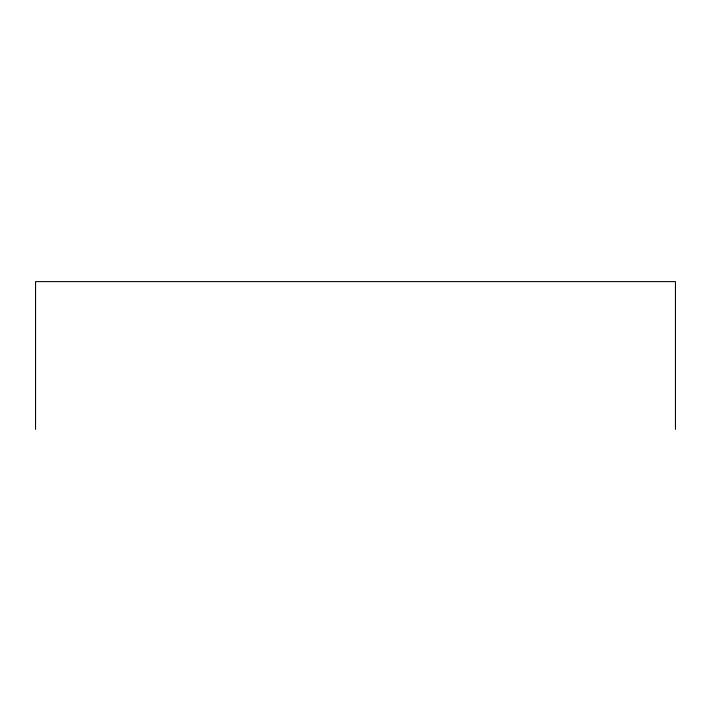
<?xml version="1.0" encoding="UTF-8"?>
<svg xmlns="http://www.w3.org/2000/svg" width="711" height="711" viewBox="0 0 711 711"><rect width="100%" height="100%" fill="white"/><g stroke="black" fill="none" stroke-linecap="round" stroke-linejoin="round"><path stroke-width="1.07" d="M675.45 429.391L675.45 281.609L35.55 281.609L35.55 429.391"/></g></svg>
